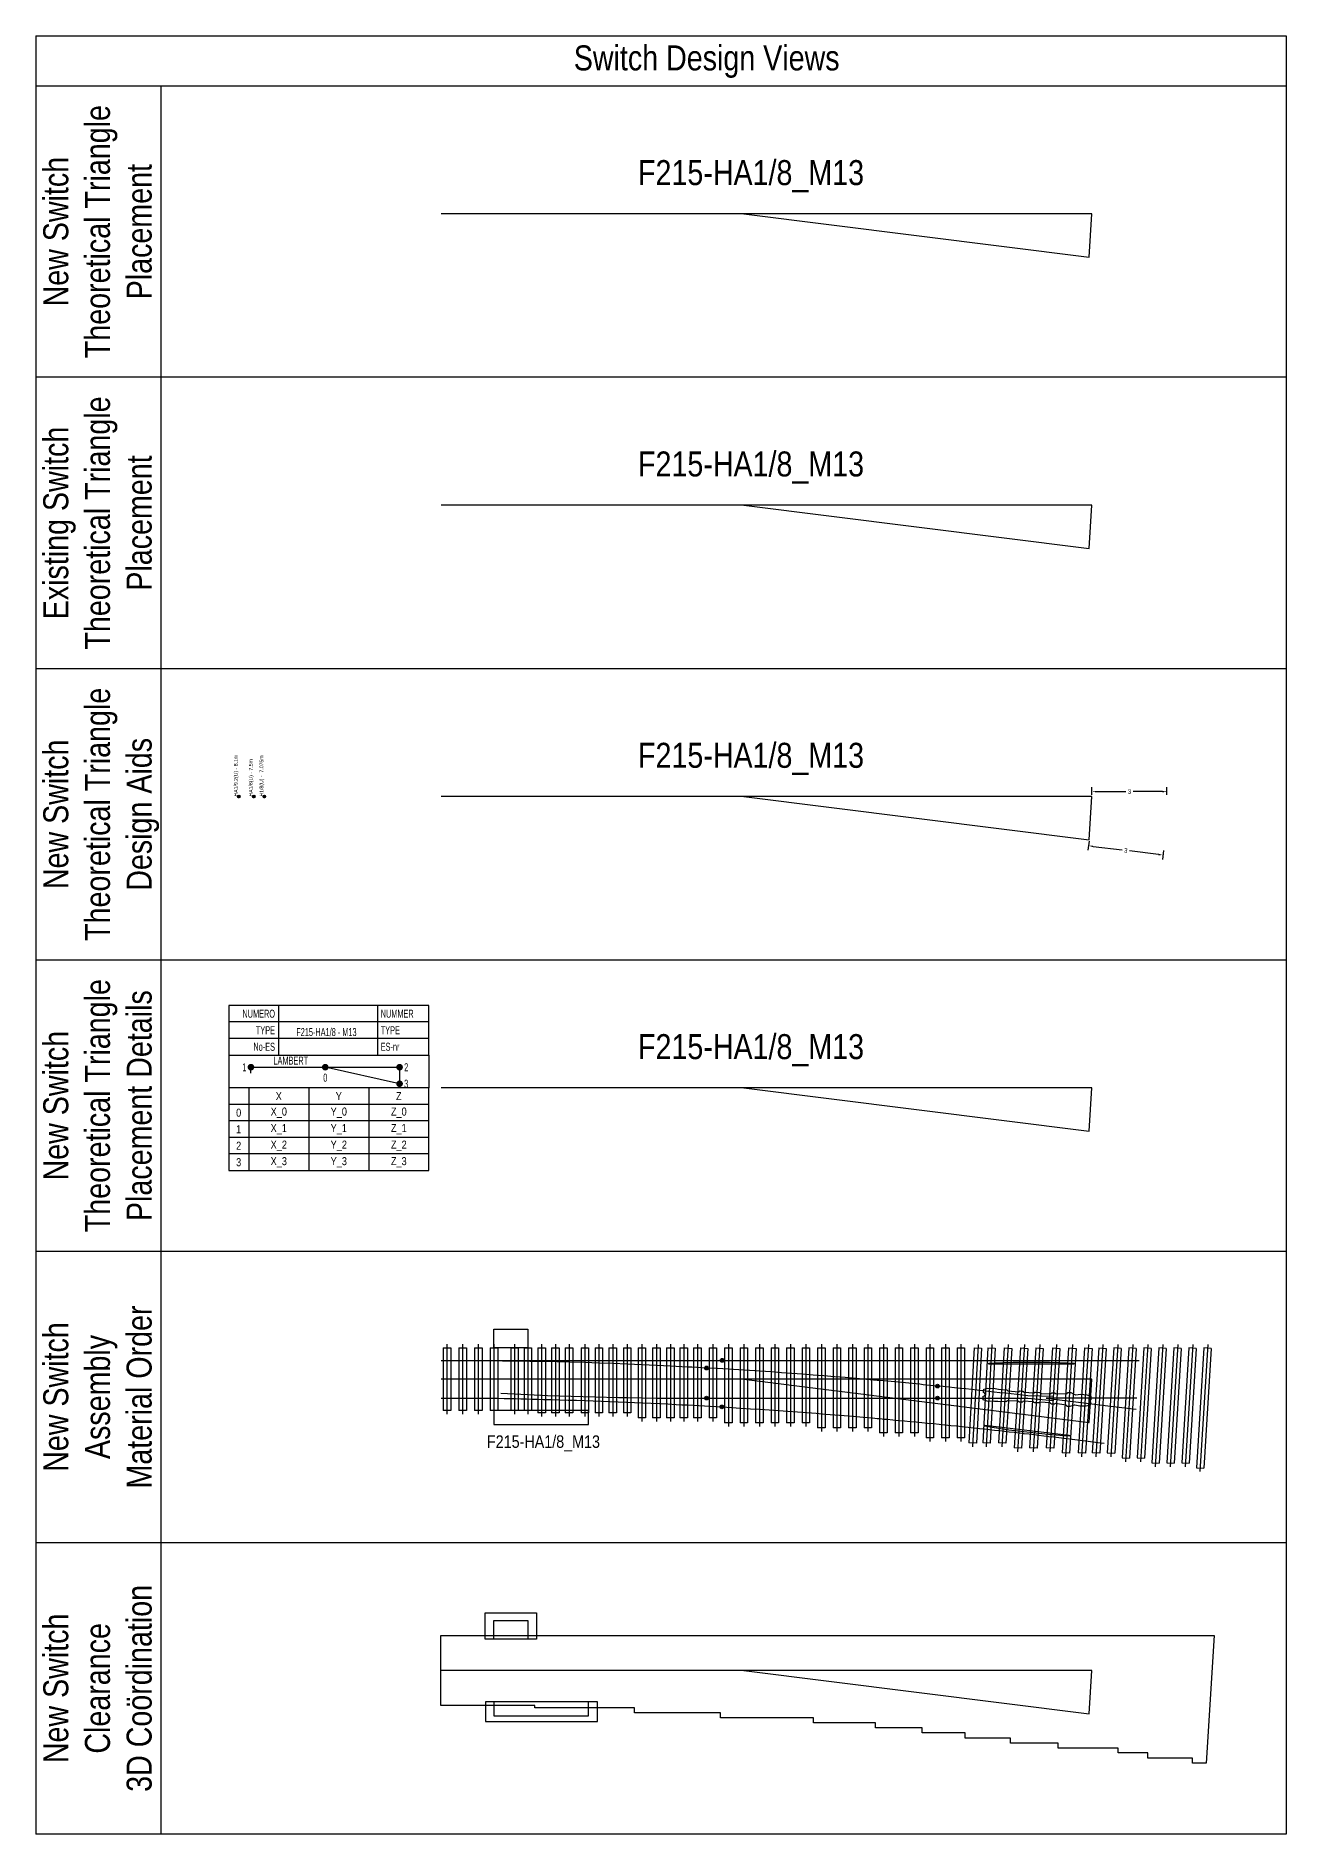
# Model space of a CAD drawing. Header units: metres. Extents: x -35 to 677, y 78 to 218.
# Drawn here: x -34.6 to 15.4, y 125.6 to 197.5 of the extents above; entities that cross this region are included whole.
import ezdxf
from ezdxf.enums import TextEntityAlignment as Align

# ---------------------------------------------------------------- set-up
doc = ezdxf.new("R2010")
doc.units = ezdxf.units.M
for name, color, linetype in [('3D-Switch Clearance', 2, 'Continuous'), ('3D-Switch Motor Mechanism Clearance', 4, 'Continuous'), ('ASSEMBLY-Aluminothermic Weld', 1, 'Continuous'), ('ASSEMBLY-Concrete Sleeper', 7, 'Continuous'), ('ASSEMBLY-Switch Detail', 7, 'Continuous'), ('ASSEMBLY-Switch Motor Mechanism', 2, 'Continuous'), ('ASSEMBLY-Switch Rails', 1, 'Continuous'), ('ASSEMBLY-text', 7, 'Continuous'), ('PLACEMENT-design aids', 7, 'Continuous'), ('PLACEMENT-placement details', 7, 'Continuous'), ('PLACEMENT-text', 7, 'Continuous'), ('PLACEMENT-Theoretical Switch Triangle Existing', 3, 'Continuous'), ('PLACEMENT-Theoretical Switch Triangle New', 7, 'Continuous')]:
    doc.layers.add(name, color=color, linetype=linetype)
doc.layers.add('ASSEMBLY-Aluminothermic Weld-Attributes', color=6, linetype='Continuous', plot=False)
doc.layers.add('ASSEMBLY-Construction Lines', color=6, linetype='Continuous', plot=False)
doc.styles.add('ARIAL', font='ARIALN.TTF', dxfattribs={"height": 0.005})
doc.styles.add('ARIAL NARROW', font='ARIALN.TTF')
doc.styles.get("Standard").update_dxf_attribs({"font": 'arial.ttf'})
doc.dimstyles.get("Standard").update_dxf_attribs({"dimtxt": 0.18, "dimasz": 0.18, "dimexe": 0.18, "dimexo": 0.0625, "dimgap": 0.09, "dimtad": 0, "dimtih": 1, "dimtoh": 1, "dimdec": 4, "dimzin": 0, "dimdsep": 46, "dimtxsty": 'Standard', "dimcen": 0.09, "dimadec": 0, "dimazin": 0, "dimtfac": 1, "dimtdec": 4, "dimtofl": 0, "dimtmove": 0, "dimatfit": 3, "dimfxl": 1, "dimtolj": 1, "dimtzin": 0, "dimarcsym": 0})

# ---------------------------------------------------------------- blocks, each defined once
blk = doc.blocks.new('*U10')
at = {"layer": 'ASSEMBLY-Concrete Sleeper'}
for p, q in [((-150, 1250), (150, 1250)), ((-150, 1250), (-150, -1257)), ((150, 1250), (150, -1257)), ((150, -1257), (-150, -1257))]:
    blk.add_line(p, q, dxfattribs=at)
at = {"layer": 'ASSEMBLY-Construction Lines'}
blk.add_line((0, 1400), (0, -1407), dxfattribs=at)
blk = doc.blocks.new('*U9')
at = {"layer": 'ASSEMBLY-Concrete Sleeper'}
for p, q in [((-150, 1250), (150, 1250)), ((-150, 1250), (-150, -1350)), ((150, 1250), (150, -1350)), ((150, -1350), (-150, -1350))]:
    blk.add_line(p, q, dxfattribs=at)
at = {"layer": 'ASSEMBLY-Construction Lines'}
blk.add_line((0, 1400), (0, -1500), dxfattribs=at)
blk = doc.blocks.new('*U20')
at = {"layer": 'ASSEMBLY-Concrete Sleeper'}
for p, q in [((150, 3550), (-150, 3550)), ((-150, -1250), (-150, 3550)), ((150, -1250), (150, 3550)), ((-150, -1250), (150, -1250))]:
    blk.add_line(p, q, dxfattribs=at)
at = {"layer": 'ASSEMBLY-Construction Lines'}
blk.add_line((0, -1400), (0, 3700), dxfattribs=at)
blk = doc.blocks.new('*U11')
at = {"layer": 'ASSEMBLY-Concrete Sleeper'}
for p, q in [((-150, 1250), (150, 1250)), ((-150, 1250), (-150, -2550)), ((150, 1250), (150, -2550)), ((150, -2550), (-150, -2550))]:
    blk.add_line(p, q, dxfattribs=at)
at = {"layer": 'ASSEMBLY-Construction Lines'}
blk.add_line((0, 1400), (0, -2700), dxfattribs=at)
blk = doc.blocks.new('*U15')
at = {"layer": 'ASSEMBLY-Concrete Sleeper'}
for p, q in [((-150, 1250), (150, 1250)), ((-150, 1250), (-150, -2950)), ((150, 1250), (150, -2950)), ((150, -2950), (-150, -2950))]:
    blk.add_line(p, q, dxfattribs=at)
at = {"layer": 'ASSEMBLY-Construction Lines'}
blk.add_line((0, 1400), (0, -3100), dxfattribs=at)
blk = doc.blocks.new('*U4')
at = {"layer": 'ASSEMBLY-Concrete Sleeper'}
for p, q in [((-150, 1250), (150, 1250)), ((-150, 1250), (-150, -2350)), ((150, 1250), (150, -2350)), ((150, -2350), (-150, -2350))]:
    blk.add_line(p, q, dxfattribs=at)
at = {"layer": 'ASSEMBLY-Construction Lines'}
blk.add_line((0, 1400), (0, -2500), dxfattribs=at)
blk = doc.blocks.new('*U5')
at = {"layer": 'ASSEMBLY-Concrete Sleeper'}
for p, q in [((-150, 1250), (150, 1250)), ((-150, 1250), (-150, -1550)), ((150, 1250), (150, -1550)), ((150, -1550), (-150, -1550))]:
    blk.add_line(p, q, dxfattribs=at)
at = {"layer": 'ASSEMBLY-Construction Lines'}
blk.add_line((0, 1400), (0, -1700), dxfattribs=at)
blk = doc.blocks.new('*U6')
at = {"layer": 'ASSEMBLY-Concrete Sleeper'}
for p, q in [((-150, 1250), (150, 1250)), ((-150, 1250), (-150, -1750)), ((150, 1250), (150, -1750)), ((150, -1750), (-150, -1750))]:
    blk.add_line(p, q, dxfattribs=at)
at = {"layer": 'ASSEMBLY-Construction Lines'}
blk.add_line((0, 1400), (0, -1900), dxfattribs=at)
blk = doc.blocks.new('*U7')
at = {"layer": 'ASSEMBLY-Concrete Sleeper'}
for p, q in [((-150, 1250), (150, 1250)), ((-150, 1250), (-150, -1950)), ((150, 1250), (150, -1950)), ((150, -1950), (-150, -1950))]:
    blk.add_line(p, q, dxfattribs=at)
at = {"layer": 'ASSEMBLY-Construction Lines'}
blk.add_line((0, 1400), (0, -2100), dxfattribs=at)
blk = doc.blocks.new('*U8')
at = {"layer": 'ASSEMBLY-Concrete Sleeper'}
for p, q in [((-150, 1250), (150, 1250)), ((-150, 1250), (-150, -2150)), ((150, 1250), (150, -2150)), ((150, -2150), (-150, -2150))]:
    blk.add_line(p, q, dxfattribs=at)
at = {"layer": 'ASSEMBLY-Construction Lines'}
blk.add_line((0, 1400), (0, -2300), dxfattribs=at)
blk = doc.blocks.new('SYMBOL ALUMINOTHERMIC WELD')
at = {"layer": 'ASSEMBLY-Aluminothermic Weld'}
h = blk.add_hatch(color=256, dxfattribs=at)
h.dxf.hatch_style = 1
h.paths.add_polyline_path([(-75, 0, 1), (75, 0, 1)])
blk.add_circle((0, 0), 75, dxfattribs=at)
at = {"layer": 'ASSEMBLY-Aluminothermic Weld-Attributes', "flags": 2}
blk.add_attdef('BLOCK_VERSION', (0, 0), '', height=1, dxfattribs=at)
blk = doc.blocks.new('*U18')
at = {"layer": 'ASSEMBLY-Concrete Sleeper'}
for p, q in [((-150, 1250), (150, 1250)), ((-150, 1250), (-150, -2950)), ((150, 1250), (150, -2950)), ((150, -2950), (-150, -2950))]:
    blk.add_line(p, q, dxfattribs=at)
at = {"layer": 'ASSEMBLY-Construction Lines'}
blk.add_line((0, 1400), (0, -3100), dxfattribs=at)
blk = doc.blocks.new('*U12')
at = {"layer": 'ASSEMBLY-Concrete Sleeper'}
for p, q in [((-150, 1250), (150, 1250)), ((-150, 1250), (-150, -2750)), ((150, 1250), (150, -2750)), ((150, -2750), (-150, -2750))]:
    blk.add_line(p, q, dxfattribs=at)
at = {"layer": 'ASSEMBLY-Construction Lines'}
blk.add_line((0, 1400), (0, -2900), dxfattribs=at)
blk = doc.blocks.new('*U13')
at = {"layer": 'ASSEMBLY-Concrete Sleeper'}
for p, q in [((-150, 1250), (150, 1250)), ((-150, 1250), (-150, -2750)), ((150, 1250), (150, -2750)), ((150, -2750), (-150, -2750))]:
    blk.add_line(p, q, dxfattribs=at)
at = {"layer": 'ASSEMBLY-Construction Lines'}
blk.add_line((0, 1400), (0, -2900), dxfattribs=at)
blk = doc.blocks.new('*U19')
at = {"layer": 'ASSEMBLY-Concrete Sleeper'}
for p, q in [((150, 2950), (-150, 2950)), ((-150, -1250), (-150, 2950)), ((150, -1250), (150, 2950)), ((-150, -1250), (150, -1250))]:
    blk.add_line(p, q, dxfattribs=at)
at = {"layer": 'ASSEMBLY-Construction Lines'}
blk.add_line((0, -1400), (0, 3100), dxfattribs=at)
blk = doc.blocks.new('*U16')
at = {"layer": 'ASSEMBLY-Concrete Sleeper'}
for p, q in [((150, 3150), (-150, 3150)), ((-150, -1250), (-150, 3150)), ((150, -1250), (150, 3150)), ((-150, -1250), (150, -1250))]:
    blk.add_line(p, q, dxfattribs=at)
at = {"layer": 'ASSEMBLY-Construction Lines'}
blk.add_line((0, -1400), (0, 3300), dxfattribs=at)
blk = doc.blocks.new('*U17')
at = {"layer": 'ASSEMBLY-Concrete Sleeper'}
for p, q in [((150, 3150), (-150, 3150)), ((-150, -1250), (-150, 3150)), ((150, -1250), (150, 3150)), ((-150, -1250), (150, -1250))]:
    blk.add_line(p, q, dxfattribs=at)
at = {"layer": 'ASSEMBLY-Construction Lines'}
blk.add_line((0, -1400), (0, 3300), dxfattribs=at)
blk = doc.blocks.new('*U14')
at = {"layer": 'ASSEMBLY-Concrete Sleeper'}
for p, q in [((150, 3350), (-150, 3350)), ((-150, -1250), (-150, 3350)), ((150, -1250), (150, 3350)), ((-150, -1250), (150, -1250))]:
    blk.add_line(p, q, dxfattribs=at)
at = {"layer": 'ASSEMBLY-Construction Lines'}
blk.add_line((0, -1400), (0, 3500), dxfattribs=at)
blk = doc.blocks.new('*D21')
at = {"layer": 'Defpoints', "color": 0, "transparency": 16777216}
for p in [(7.591, 167.067), (10.591, 167.263), (10.591, 167.067)]:
    blk.add_point(p, dxfattribs=at)
at = {"layer": 'PLACEMENT-design aids', "color": 0, "lineweight": -2, "transparency": 16777216}
for p, q in [((7.591, 167.13), (7.591, 167.443)), ((7.771, 167.263), (8.942, 167.263)), ((10.411, 167.263), (9.24, 167.263)), ((10.591, 167.13), (10.591, 167.443))]:
    blk.add_line(p, q, dxfattribs=at)
at = {"layer": 'PLACEMENT-design aids', "color": 0, "transparency": 16777216}
for points in [[(7.771, 167.293), (7.771, 167.233), (7.591, 167.263)], [(10.411, 167.293), (10.411, 167.233), (10.591, 167.263)]]:
    blk.add_solid(points, dxfattribs=at)
at = {"layer": 'PLACEMENT-design aids', "color": 0, "transparency": 16777216, "insert": (9.091, 167.263), "char_height": 0.18, "attachment_point": 5}
blk.add_mtext('\\A1;3', dxfattribs=at)
blk = doc.blocks.new('*D22')
at = {"layer": 'Defpoints', "color": 0, "transparency": 16777216}
for p in [(7.483, 165.34), (10.43, 164.727), (10.46, 164.968)]:
    blk.add_point(p, dxfattribs=at)
at = {"layer": 'PLACEMENT-design aids', "color": 0, "lineweight": -2, "transparency": 16777216}
for p, q in [((7.476, 165.278), (7.431, 164.92)), ((7.632, 165.076), (8.794, 164.931)), ((10.251, 164.749), (9.089, 164.894)), ((10.452, 164.906), (10.408, 164.548))]:
    blk.add_line(p, q, dxfattribs=at)
at = {"layer": 'PLACEMENT-design aids', "color": 0, "transparency": 16777216}
for points in [[(7.636, 165.106), (7.628, 165.047), (7.453, 165.099)], [(10.255, 164.779), (10.248, 164.719), (10.43, 164.727)]]:
    blk.add_solid(points, dxfattribs=at)
at = {"layer": 'PLACEMENT-design aids', "color": 0, "transparency": 16777216, "insert": (8.942, 164.913), "char_height": 0.18, "attachment_point": 5, "rotation": 352.875}
blk.add_mtext('\\A1;3', dxfattribs=at)

msp = doc.modelspace()

# ---------------------------------------------------------------- linework, layer by layer
for p, q in [((-34.647, 197.484), (15.353, 197.484)), ((-34.647, 197.484), (-34.647, 195.484)), ((15.353, 197.484), (15.353, 195.484)), ((-34.647, 195.484), (15.353, 195.484)), ((-34.647, 195.484), (-34.647, 183.833)), ((-29.647, 195.484), (-29.647, 183.833)), ((15.353, 195.484), (15.353, 183.833)), ((15.353, 183.833), (-34.647, 183.833)), ((-34.647, 183.833), (-34.647, 172.181)), ((-29.647, 183.833), (-29.647, 172.181)), ((15.353, 183.833), (15.353, 172.181)), ((15.353, 172.181), (-34.647, 172.181)), ((-34.647, 172.181), (-34.647, 160.53)), ((-29.647, 172.181), (-29.647, 160.53)), ((15.353, 172.181), (15.353, 160.53)), ((15.353, 160.53), (-34.647, 160.53)), ((-34.647, 160.53), (-34.647, 148.879)), ((-29.647, 160.53), (-29.647, 148.879)), ((15.353, 160.53), (15.353, 148.879)), ((15.353, 148.879), (-34.647, 148.879)), ((-34.647, 148.879), (-34.647, 137.228)), ((-29.647, 148.879), (-29.647, 137.228)), ((15.353, 148.879), (15.353, 137.228)), ((15.353, 137.228), (-34.647, 137.228)), ((-34.647, 137.228), (-34.647, 125.576)), ((-29.647, 137.228), (-29.647, 125.576)), ((15.353, 137.228), (15.353, 125.576)), ((15.353, 125.576), (-34.647, 125.576))]:
    msp.add_line(p, q)
at = {"layer": '3D-Switch Clearance'}
msp.add_lwpolyline([(12.475, 133.517), (12.157, 128.408), (11.616, 128.408), (11.616, 128.608), (9.829, 128.608), (9.829, 128.826), (8.641, 128.826), (8.641, 129.007), (6.241, 129.007), (6.241, 129.206), (4.327, 129.206), (4.327, 129.406), (2.52, 129.406), (2.52, 129.617), (0.796, 129.617), (0.796, 129.817), (-1.064, 129.817), (-1.064, 130.017), (-3.544, 130.017), (-3.544, 130.217), (-7.264, 130.217), (-7.264, 130.417), (-10.707, 130.417), (-10.707, 130.617), (-14.697, 130.617), (-14.697, 130.71), (-18.458, 130.71), (-18.458, 133.517)], close=True, dxfattribs=at)
at = {"layer": '3D-Switch Motor Mechanism Clearance'}
for points in [[(-16.675, 133.367), (-16.675, 134.418), (-14.625, 134.418), (-14.625, 133.367)], [(-16.673, 130.86), (-16.673, 130.082), (-12.183, 130.082), (-12.183, 130.86)]]:
    msp.add_lwpolyline(points, close=True, dxfattribs=at)
at = {"layer": 'ASSEMBLY-Switch Detail', "linetype": 'Continuous'}
for points in [[(6.863, 144.362), (3.463, 144.362), (3.463, 144.402), (3.688, 144.417), (4.438, 144.442), (5.888, 144.442), (6.638, 144.417), (6.863, 144.402)], [(3.307, 141.927), (6.683, 141.528), (6.678, 141.488), (6.453, 141.499), (5.705, 141.563), (4.266, 141.733), (3.524, 141.846), (3.302, 141.888)]]:
    msp.add_lwpolyline(points, close=True, dxfattribs=at)
at = {"layer": 'ASSEMBLY-Switch Detail'}
msp.add_lwpolyline([(3.267, 143.367), (3.427, 143.409), (3.714, 143.388), (3.849, 143.373), (4.176, 143.342), (4.19, 143.338), (4.203, 143.328), (4.208, 143.32), (4.214, 143.311), (4.224, 143.302), (4.241, 143.297), (4.652, 143.262), (4.668, 143.264), (4.682, 143.272), (4.689, 143.279), (4.697, 143.288), (4.708, 143.294), (4.724, 143.296), (4.814, 143.29), (4.826, 143.287), (4.837, 143.281), (4.837, 143.281), (4.842, 143.276), (4.847, 143.268), (4.855, 143.256), (4.869, 143.248), (4.88, 143.245), (5.257, 143.216), (5.274, 143.218), (5.286, 143.225), (5.293, 143.233), (5.303, 143.243), (5.314, 143.248), (5.328, 143.25), (5.488, 143.24), (5.504, 143.235), (5.515, 143.227), (5.52, 143.219), (5.53, 143.208), (5.541, 143.201), (5.554, 143.199), (5.932, 143.185), (5.95, 143.189), (5.961, 143.196), (5.967, 143.204), (5.975, 143.213), (5.987, 143.22), (6.004, 143.222), (6.093, 143.217), (6.109, 143.213), (6.118, 143.207), (6.125, 143.198), (6.132, 143.189), (6.143, 143.182), (6.16, 143.179), (6.575, 143.193), (6.594, 143.198), (6.602, 143.205), (6.609, 143.214), (6.617, 143.225), (6.629, 143.232), (6.647, 143.235), (6.744, 143.229), (6.907, 143.151), (6.921, 143.146), (6.935, 143.146), (7.14, 143.166), (7.39, 143.141), (7.543, 143.081), (7.543, 142.941), (7.514, 142.929), (7.503, 142.903), (7.512, 142.875), (7.538, 142.861), (7.521, 142.722), (7.361, 142.682), (7.111, 142.688), (6.91, 142.733), (6.894, 142.734), (6.881, 142.732), (6.71, 142.674), (6.612, 142.68), (6.594, 142.686), (6.584, 142.694), (6.577, 142.706), (6.571, 142.716), (6.56, 142.726), (6.546, 142.731), (6.136, 142.795), (6.117, 142.794), (6.105, 142.787), (6.099, 142.781), (6.09, 142.773), (6.08, 142.768), (6.068, 142.767), (5.976, 142.772), (5.959, 142.777), (5.948, 142.786), (5.942, 142.795), (5.935, 142.806), (5.922, 142.815), (5.909, 142.818), (5.532, 142.849), (5.518, 142.847), (5.505, 142.84), (5.496, 142.832), (5.489, 142.824), (5.474, 142.816), (5.461, 142.815), (5.302, 142.825), (5.302, 142.825), (5.302, 142.825), (5.283, 142.831), (5.269, 142.846), (5.255, 142.86), (5.235, 142.867), (4.856, 142.881), (4.841, 142.879), (4.831, 142.873), (4.822, 142.863), (4.815, 142.854), (4.803, 142.847), (4.786, 142.844), (4.696, 142.85), (4.684, 142.853), (4.672, 142.86), (4.663, 142.871), (4.657, 142.879), (4.643, 142.889), (4.629, 142.892), (4.217, 142.904), (4.2, 142.901), (4.19, 142.894), (4.182, 142.884), (4.175, 142.876), (4.164, 142.869), (4.147, 142.865), (3.821, 142.872), (3.686, 142.872), (3.398, 142.883), (3.398, 142.883), (3.244, 142.941), (3.244, 143.081), (3.288, 143.096), (3.317, 143.151), (3.294, 143.209), (3.252, 143.228)], close=True, dxfattribs=at)
at = {"layer": 'ASSEMBLY-Switch Motor Mechanism', "ltscale": 0.02}
for points in [[(-16.328, 145.018), (-16.328, 145.769), (-14.972, 145.769), (-14.972, 145.018)], [(-16.328, 142.511), (-16.328, 141.96), (-12.542, 141.96), (-12.542, 142.511)], [(-16.328, 133.367), (-16.328, 134.118), (-14.972, 134.118), (-14.972, 133.367)], [(-16.328, 130.86), (-16.328, 130.309), (-12.542, 130.309), (-12.542, 130.86)]]:
    msp.add_lwpolyline(points, close=True, dxfattribs=at)
at = {"layer": 'ASSEMBLY-Switch Rails'}
for points in [[(-18.435, 144.518), (9.484, 144.519)], [(-16.051, 143.203), (-14.182, 143.119), (-11.342, 143.039), (-10.997, 143.03), (-10.416, 143.019), (-9.834, 143.014), (-9.493, 143.014), (-9.04, 143.014), (-8.597, 143.014), (-8.422, 143.011), (-7.813, 143.011), (1.416, 143.011), (5.024, 143.011), (6.03, 142.916)], [(5.761, 143.012), (8.005, 142.732), (8.337, 142.691), (9.362, 142.563)], [(9.39, 143.01), (5.761, 143.012)]]:
    msp.add_lwpolyline(points, dxfattribs=at)
for points in [[(6.04, 143.075), (5.031, 143.098, 0.004226), (1.416, 143.49, 0.002211), (-0.878, 143.709), (-1.003, 143.72, 0.008457), (-7.818, 144.212), (-7.829, 144.212), (-8.42, 144.245), (-8.594, 144.252), (-9.271, 144.287), (-9.834, 144.314), (-10.997, 144.366), (-11.579, 144.389), (-12.135, 144.41), (-12.692, 144.43), (-13.324, 144.45), (-13.807, 144.464), (-15.993, 144.482)], [(-18.435, 143.009), (-17.672, 143.009), (-16.144, 143.005, 0.000007), (-14.353, 142.96, -0.006221), (-9.043, 142.759, -0.002133), (-7.223, 142.658), (-7.2, 142.656, -0.00756), (-1.191, 142.216), (-1.001, 142.199, -0.000465), (-0.605, 142.163, -0.003854), (3.096, 141.799, -0.003841), (6.26, 141.431), (7.436, 141.284), (7.912, 141.225), (8.077, 141.204)]]:
    msp.add_lwpolyline(points, format="xyb", dxfattribs=at)
at = {"layer": 'PLACEMENT-design aids', "color": 3}
for points in [[(-26.595, 167.067), (-26.475, 167.067)], [(-26.535, 167.007), (-26.535, 167.127)]]:
    msp.add_lwpolyline(points, dxfattribs=at)
at = {"layer": 'PLACEMENT-design aids', "color": 1}
for points in [[(-25.995, 167.067), (-25.875, 167.067)], [(-25.935, 167.007), (-25.935, 167.127)]]:
    msp.add_lwpolyline(points, dxfattribs=at)
at = {"layer": 'PLACEMENT-design aids', "color": 5}
for points in [[(-25.57, 167.067), (-25.45, 167.067)], [(-25.51, 167.007), (-25.51, 167.127)]]:
    msp.add_lwpolyline(points, dxfattribs=at)
at = {"layer": 'PLACEMENT-design aids', "color": 3}
msp.add_circle((-26.535, 167.067), 0.05, dxfattribs=at)
at = {"layer": 'PLACEMENT-design aids', "color": 1}
msp.add_circle((-25.935, 167.067), 0.05, dxfattribs=at)
at = {"layer": 'PLACEMENT-design aids', "color": 5}
msp.add_circle((-25.51, 167.067), 0.05, dxfattribs=at)
at = {"layer": 'PLACEMENT-placement details'}
for p, q in [((-24.953, 158.713), (-24.953, 156.731)), ((-20.99, 158.713), (-20.99, 156.731)), ((-18.935, 158.052), (-26.935, 158.052)), ((-18.935, 157.392), (-26.935, 157.392)), ((-26.935, 156.731), (-26.935, 155.416)), ((-18.935, 156.731), (-18.935, 155.416)), ((-18.935, 155.416), (-26.935, 155.416)), ((-18.935, 155.416), (-26.935, 155.416)), ((-26.135, 155.416), (-26.135, 152.113)), ((-23.735, 155.416), (-23.735, 152.113)), ((-21.335, 155.416), (-21.335, 152.113)), ((-18.935, 154.755), (-26.935, 154.755)), ((-18.935, 154.095), (-26.935, 154.095)), ((-18.935, 153.434), (-26.935, 153.434)), ((-18.935, 152.773), (-26.935, 152.773))]:
    msp.add_line(p, q, dxfattribs=at)
for points in [[(-26.935, 156.731), (-18.935, 156.731), (-18.935, 158.713), (-26.935, 158.713)], [(-26.935, 152.113), (-18.935, 152.113), (-18.935, 155.416), (-26.935, 155.416)]]:
    msp.add_lwpolyline(points, close=True, dxfattribs=at)
at = {"layer": 'PLACEMENT-placement details', "const_width": 0.132}
for points in [[(-26.115, 156.243, -1), (-25.982, 156.243, -1)], [(-23.142, 156.243, -1), (-23.01, 156.243, -1)], [(-20.169, 156.243, -1), (-20.037, 156.243, -1)], [(-20.169, 155.582, -1), (-20.037, 155.582, -1)]]:
    msp.add_lwpolyline(points, format="xyb", close=True, dxfattribs=at)
at = {"layer": 'PLACEMENT-placement details'}
msp.add_lwpolyline([(-26.048, 155.999), (-26.049, 156.243), (-20.103, 156.243), (-20.103, 155.582), (-23.076, 156.243)], dxfattribs=at)
at = {"layer": 'PLACEMENT-Theoretical Switch Triangle Existing'}
msp.add_lwpolyline([(-6.334, 178.719), (7.483, 176.992), (7.591, 178.719), (-18.435, 178.719)], dxfattribs=at)
at = {"layer": 'PLACEMENT-Theoretical Switch Triangle New'}
for points in [[(-6.334, 190.37), (7.483, 188.643), (7.591, 190.37), (-18.435, 190.37)], [(-6.334, 167.067), (7.483, 165.34), (7.591, 167.067), (-18.435, 167.067)], [(-6.334, 155.416), (7.483, 153.689), (7.591, 155.416), (-18.435, 155.416)], [(-6.334, 143.765), (7.483, 142.038), (7.591, 143.765), (-18.435, 143.765)], [(-6.334, 132.114), (7.483, 130.386), (7.591, 132.114), (-18.435, 132.114)]]:
    msp.add_lwpolyline(points, dxfattribs=at)

# ---------------------------------------------------------------- block references
at = {"layer": 'ASSEMBLY-Aluminothermic Weld', "xscale": 0.001, "yscale": 0.001, "zscale": 0.001}
for p in [(-7.204, 144.518), (-7.829, 144.212), (1.416, 143.49), (-7.824, 143.011), (-7.211, 142.657), (1.416, 143.011)]:
    msp.add_blockref('SYMBOL ALUMINOTHERMIC WELD', p, dxfattribs=at)
at = {"layer": 'ASSEMBLY-Concrete Sleeper', "xscale": 0.001, "yscale": 0.001, "zscale": 0.001}
for name, p in [('*U10', (-18.208, 143.768)), ('*U10', (-17.582, 143.768)), ('*U10', (-16.955, 143.768)), ('*U10', (-16.328, 143.768)), ('*U10', (-15.508, 143.768)), ('*U10', (-14.972, 143.768)), ('*U9', (-14.423, 143.768)), ('*U9', (-13.873, 143.768)), ('*U9', (-13.324, 143.768)), ('*U9', (-12.692, 143.768)), ('*U9', (-12.136, 143.768)), ('*U9', (-11.579, 143.768)), ('*U9', (-10.998, 143.768)), ('*U5', (-10.416, 143.768)), ('*U5', (-9.834, 143.768)), ('*U5', (-9.271, 143.768)), ('*U5', (-8.739, 143.768)), ('*U5', (-8.194, 143.768)), ('*U5', (-7.574, 143.768)), ('*U6', (-6.954, 143.768)), ('*U6', (-6.334, 143.768)), ('*U6', (-5.714, 143.768)), ('*U6', (-5.094, 143.768)), ('*U6', (-4.474, 143.768)), ('*U6', (-3.854, 143.768)), ('*U7', (-3.234, 143.768)), ('*U7', (-2.614, 143.768)), ('*U7', (-1.994, 143.768)), ('*U7', (-1.374, 143.768)), ('*U8', (-0.754, 143.768)), ('*U8', (-0.134, 143.768)), ('*U8', (0.486, 143.768)), ('*U4', (1.106, 143.768)), ('*U4', (1.726, 143.768)), ('*U4', (2.346, 143.768))]:
    msp.add_blockref(name, p, dxfattribs=at)
for name, p, rotation in [('*U11', (2.957, 143.762), 356.900694), ('*U11', (3.507, 143.762), 356.900694), ('*U11', (4.156, 143.761), 356.4375000000001), ('*U12', (4.798, 143.761), 356.4375000000001), ('*U12', (5.415, 143.761), 356.4375000000001), ('*U13', (6.082, 143.761), 356.4375000000001), ('*U18', (6.725, 143.761), 356.4375000000001), ('*U18', (7.367, 143.761), 356.4375000000001), ('*U15', (7.937, 143.761), 356.4375000000001), ('*U19', (8.537, 143.761), 176.4375000001575), ('*U16', (9.137, 143.761), 176.437500000259), ('*U17', (9.737, 143.761), 176.4375), ('*U14', (10.337, 143.761), 176.4375000002589), ('*U14', (10.937, 143.761), 176.4375000001012), ('*U14', (11.537, 143.761), 176.4375), ('*U20', (12.137, 143.761), 176.4375000001012)]:
    msp.add_blockref(name, p, dxfattribs=dict(at, rotation=rotation))

# ---------------------------------------------------------------- texts
at = {"style": 'ARIAL NARROW'}
msp.add_text('Switch Design Views', height=1, dxfattribs=at).set_placement((-13.135, 196.107))
at = {"char_height": 1, "attachment_point": 1, "rotation": 90, "style": 'ARIAL NARROW'}
for s, insert in [('\\pxqc;New Switch\\PTheoretical Triangle\\PPlacement', (-34.355, 183.833)), ('\\pxqc;Existing Switch\\PTheoretical Triangle\\PPlacement', (-34.355, 172.181)), ('\\pxqc;New Switch\\PTheoretical Triangle\\PDesign Aids', (-34.355, 160.53)), ('\\pxqc;New Switch\\PTheoretical Triangle\\PPlacement Details', (-34.355, 148.879)), ('\\pxqc;New Switch\\PAssembly\\PMaterial Order', (-34.355, 137.228)), ('\\pxqc;New Switch\\PClearance\\P3D Coördination', (-34.355, 125.576))]:
    msp.add_mtext_dynamic_manual_height_columns(s, width=11.6513, gutter_width=5, heights=[0], dxfattribs=dict(at, insert=insert))
at = {"layer": 'ASSEMBLY-text', "style": 'ARIAL NARROW'}
msp.add_text('F215-HA1/8_M13', height=0.5, dxfattribs=at).set_placement((-16.608, 141.02))
at = {"layer": 'PLACEMENT-design aids', "color": 3, "style": 'ARIAL NARROW'}
msp.add_text('HA1/9.2(U) - 8.1m', height=0.15, rotation=90, dxfattribs=at).set_placement((-26.535, 167.067), align=Align.BOTTOM_LEFT)
at = {"layer": 'PLACEMENT-design aids', "color": 1, "style": 'ARIAL NARROW'}
msp.add_text('HA1/8(U) - 7.5m', height=0.15, rotation=90, dxfattribs=at).set_placement((-25.935, 167.067), align=Align.BOTTOM_LEFT)
at = {"layer": 'PLACEMENT-design aids', "color": 5, "style": 'ARIAL NARROW'}
msp.add_text('H1/8(U) -  7.075m', height=0.15, rotation=90, dxfattribs=at).set_placement((-25.51, 167.067), align=Align.BOTTOM_LEFT)
at = {"layer": 'PLACEMENT-placement details', "style": 'ARIAL', "width": 0.8}
for s, p in [('NUMERO', (-25.086, 158.383)), ('TYPE', (-25.086, 157.722)), ('No-ES', (-25.086, 157.061))]:
    msp.add_text(s, height=0.32, dxfattribs=at).set_placement(p, align=Align.MIDDLE_RIGHT)
for s, p in [('NUMMER', (-20.858, 158.383)), ('TYPE', (-20.858, 157.722)), ('ES-nr', (-20.858, 157.061))]:
    msp.add_text(s, height=0.32, dxfattribs=at).set_placement(p, align=Align.MIDDLE_LEFT)
for s, p in [('F215-HA1/8 - M13', (-23.03, 157.655)), ('1', (-26.313, 156.243)), ('2', (-19.839, 156.243)), ('0', (-23.076, 155.824)), ('3', (-19.839, 155.582))]:
    msp.add_text(s, height=0.32, rotation=360, dxfattribs=at).set_placement(p, align=Align.MIDDLE)
msp.add_text('LAMBERT', height=0.32, dxfattribs=at).set_placement((-24.455, 156.507), align=Align.MIDDLE)
at = {"layer": 'PLACEMENT-placement details', "style": 'ARIAL'}
for s, p in [('X_0', (-24.935, 154.425)), ('X', (-24.935, 155.086)), ('Y_0', (-22.535, 154.425)), ('Y', (-22.535, 155.086)), ('Z_0', (-20.135, 154.425)), ('Z', (-20.135, 155.086)), ('0', (-26.539, 154.425)), ('1', (-26.539, 153.764)), ('X_1', (-24.935, 153.764)), ('Y_1', (-22.535, 153.764)), ('Z_1', (-20.135, 153.764)), ('2', (-26.539, 153.104)), ('X_2', (-24.935, 153.104)), ('Y_2', (-22.535, 153.104)), ('Z_2', (-20.135, 153.104)), ('3', (-26.539, 152.443)), ('X_3', (-24.935, 152.443)), ('Y_3', (-22.535, 152.443)), ('Z_3', (-20.135, 152.443))]:
    msp.add_text(s, height=0.32, dxfattribs=at).set_placement(p, align=Align.MIDDLE)
at = {"layer": 'PLACEMENT-text', "style": 'ARIAL NARROW'}
for p in [(-10.566, 191.519), (-10.566, 179.867), (-10.566, 168.216), (-10.566, 156.565)]:
    msp.add_text('F215-HA1/8_M13', height=1, dxfattribs=at).set_placement(p)

# ---------------------------------------------------------------- dimensions: what is measured, and where the dimension line sits
at = {"layer": 'PLACEMENT-design aids'}
dim = msp.add_linear_dim(base=(10.591, 167.263), p1=(7.591, 167.067), p2=(10.591, 167.067), dimstyle='Standard', override={"dimdec": 0}, dxfattribs=at)
dim.commit()
dim.dimension.update_dxf_attribs({"geometry": '*D21', "text_midpoint": (9.091, 167.263)})
dim = msp.add_aligned_dim(p1=(7.483, 165.34), p2=(10.46, 164.968), distance=-0.243, dimstyle='Standard', override={"dimtih": 0, "dimdec": 0}, dxfattribs=at)
dim.commit()
dim.dimension.update_dxf_attribs({"geometry": '*D22', "text_midpoint": (8.942, 164.913)})

doc.saveas('drawing.dxf')
